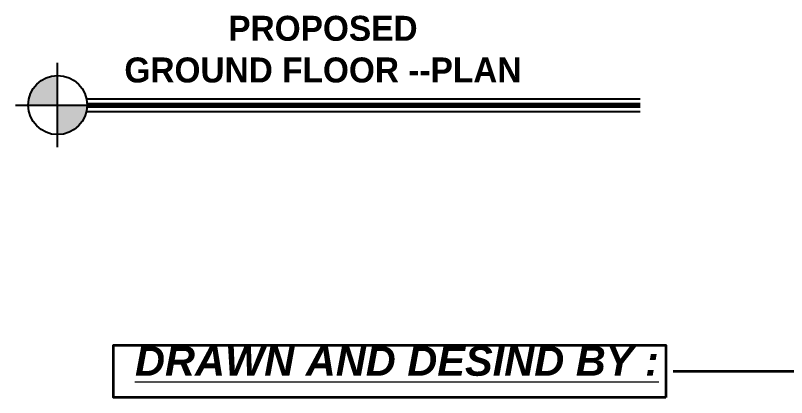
# Model space of a CAD drawing. Header units: inches. Extents: x 8351 to 42256, y 21052 to 33437.
# Drawn here: x 32176 to 32540.6, y 29295.9 to 29476.5 of the extents above; entities that cross this region are included whole.
import ezdxf

# ---------------------------------------------------------------- set-up
doc = ezdxf.new("R2010")
doc.units = ezdxf.units.IN
doc.header["$MEASUREMENT"] = 0
for name, color, linetype, lineweight in [('A-TEXT', 7, 'Continuous', 25), ('A-WALL', 7, 'Continuous', 35), ('S-STRS-IDEN', 24, 'Continuous', 9)]:
    doc.layers.add(name, color=color, linetype=linetype, lineweight=lineweight)
doc.styles.add('Arial', font='arial.ttf', dxfattribs={"height": 9})
doc.styles.add('GENERATED_STYLE_2', font='')
doc.styles.get('GENERATED_STYLE_2').set_extended_font_data('Papyrus', bold=True)

msp = doc.modelspace()

# ---------------------------------------------------------------- hatches: boundary and pattern name
at = {"lineweight": -2, "transparency": 33554544}
h = msp.add_hatch(color=7, dxfattribs=at)
h.paths.add_polyline_path([(32195.92, 29448.05, 0.414214), (32181.99, 29434.12), (32195.92, 29434.12)])
h.paths.add_polyline_path([(32209.86, 29434.12), (32195.92, 29434.12), (32195.92, 29420.18, 0.414214)])

# ---------------------------------------------------------------- linework, layer by layer
at = {"lineweight": -2}
for p, q in [((32195.92, 29414.18), (32195.92, 29454.05)), ((32209.86, 29437.12), (32471.35, 29437.12)), ((32175.99, 29434.12), (32209.86, 29434.12)), ((32209.86, 29431.12), (32471.35, 29431.12))]:
    msp.add_line(p, q, dxfattribs=at)
at = {"lineweight": 70}
msp.add_line((32209.86, 29434.12), (32471.35, 29434.12), dxfattribs=at)
at = {"lineweight": -2}
msp.add_circle((32195.92, 29434.12), 13.94, dxfattribs=at)
at = {"layer": 'A-WALL'}
msp.add_line((32765.23, 29308.3), (32483.43, 29308.3), dxfattribs=at)

# ---------------------------------------------------------------- texts
at = {"layer": 'A-TEXT', "color": 7, "linetype": 'Continuous', "lineweight": 13, "insert": (32321.38, 29496), "char_height": 11.811, "attachment_point": 2, "style": 'GENERATED_STYLE_2'}
msp.add_mtext_dynamic_manual_height_columns('\\PPROPOSED\\PGROUND FLOOR --PLAN', width=437.2812, gutter_width=90, heights=[0], dxfattribs=at)

# ---------------------------------------------------------------- next in the draw order: texts
at = {"layer": 'S-STRS-IDEN', "insert": (32232.52, 29320.29), "char_height": 14.061, "width": 250.9038, "attachment_point": 1, "line_spacing_factor": 0.941778, "style": 'Arial', "bg_fill": 3, "box_fill_scale": 1.25, "bg_fill_color": 256, "bg_fill_true_color": 13158600, "bg_fill_transparency": 0}
msp.add_mtext('{\\fArial|b1|i1|c0|p34;\\L\\C7;DRAWN AND DESIND BY :}', dxfattribs=at)

# ---------------------------------------------------------------- next in the draw order: linework, layer by layer
at = {"layer": 'A-WALL'}
msp.add_lwpolyline([(32483.43, 29295.94), (32222.37, 29295.94), (32222.37, 29320.67), (32483.43, 29320.67)], close=True, dxfattribs=at)

doc.saveas('drawing.dxf')
